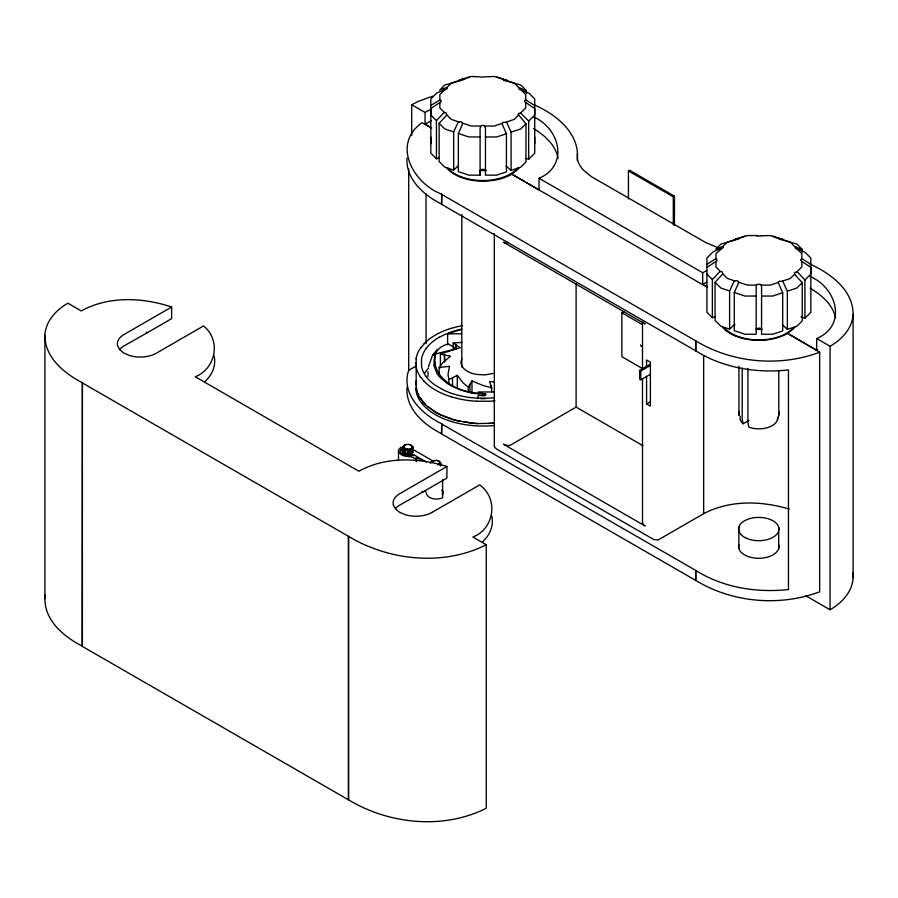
<?xml version="1.0" encoding="UTF-8"?>
<svg xmlns="http://www.w3.org/2000/svg" width="898" height="898" viewBox="0 0 898 898"><rect width="100%" height="100%" fill="white"/><g stroke="black" fill="none" stroke-linecap="round" stroke-linejoin="round"><path stroke-width="1.35" d="M404.291 445.655L402.697 446.632L402.697 452.053L404.302 452.558L403.539 452.906L403.539 449.09L404.291 448.124L409.028 449.326L411.003 448.663L412.148 446.777L413.08 447.305M402.697 451.122L402.697 450.448M403.269 452.637L402.697 447.608L404.774 445.06M411.452 448.293L412.193 449.135L412.193 452.951L410.7 453.782L410.004 448.966L410.24 453.928L407.625 453.849M408.152 454.253L407.916 449.303M409.028 444.409L413.08 446.632L413.08 452.053L411.711 452.446M430.299 463.188L431.691 461.145L436.888 460.348M430.838 143.601L430.838 137.125M439.032 157.947L436.45 158.811L430.838 153.199L430.838 98.937L436.899 92.864L446.239 89.261A3.244 1.875 0 0 0 446.8 88.947L447.159 88.543A2.615 1.504 0 0 0 447.327 88.094L446.632 87.443L439.593 90.17L444.757 85.007L462.302 80.169A2.571 1.482 0 0 0 462.818 79.821L471.282 76.465L481.519 76.925A2.615 1.515 0 0 0 482.26 77.082A3.042 1.762 0 0 0 483.304 77.082A2.615 1.515 0 0 0 484.056 76.925L494.293 76.465L507.213 80.483L496.706 76.97M440.694 466.04L440.694 463.188L439.762 462.661L439.043 464.109L439.818 465.029M440.918 100.946A3.042 1.762 0 0 1 440.918 101.553A2.615 1.515 0 0 1 440.649 101.979L439.852 102.507L439.852 107.895L444.51 112.553L445.666 112.778A2.559 1.482 0 0 1 446.261 113.081L446.519 115.112A3.929 2.806 -48.4 0 1 446.025 115.943L439.133 123.307L439.133 161.494L444.757 167.118L453.692 170.092L457.553 166.388A2.571 1.482 0 0 1 458.485 165.849M440.694 463.188L438.617 460.977M447.619 344.787L447.619 333.809L459.406 330.037A62.153 35.886 0 0 1 461.673 329.521M478.163 398.611L478.174 395.176C490.634 397.444 485.605 392.37 478.174 393.313M453.692 170.092L453.692 131.905L457.868 122.858L460.001 121.724A2.615 1.504 0 0 1 460.775 121.814L461.471 122.027A3.233 1.875 0 0 1 462.021 122.353L462.29 124.8L458.35 133.454L458.35 171.653L468.868 175.155L480.093 175.155L480.149 170.553L481.519 169.486A2.615 1.515 0 0 1 482.26 169.329A3.042 1.762 0 0 1 483.304 169.329A2.615 1.515 0 0 1 484.056 169.486L485.47 170.856M480.093 175.155L480.093 127.943L481.519 125.574A2.615 1.515 0 0 1 482.26 125.417A3.042 1.762 0 0 1 483.304 125.417A2.615 1.515 0 0 1 484.056 125.574L485.47 127.943L485.47 175.155L496.706 175.155L506.427 171.911L506.427 133.723L502.588 124.979A4.535 4.063 40.8 0 1 502.352 124.047L502.757 122.678A2.571 1.482 0 0 1 503.262 122.341L506.45 122.375A3.929 3.48 42.4 0 1 507.056 123.149L511.085 132.163L511.085 170.362L520.818 167.118L525.981 161.954L525.981 123.767L518.247 114.405M524.645 100.946A3.042 1.762 0 0 0 524.645 101.553A2.615 1.515 0 0 0 524.915 101.979L525.723 102.507L525.723 107.895L520.672 112.946L519.336 113.238A3.244 1.875 0 0 0 518.775 113.563L518.404 113.956A2.615 1.504 0 0 0 518.247 114.405M524.645 100.958A2.615 1.515 0 0 1 524.915 100.531L525.723 99.992L525.723 94.604L521.053 89.946L519.908 89.721A2.571 1.482 0 0 1 519.302 89.43L519.044 87.78A3.929 0.786 32.4 0 1 519.583 87.925M534.737 143.601L534.737 137.125M526.127 158.385L528.664 159.26L534.737 153.199L534.737 98.937L529.124 93.313L522.434 90.642M738.953 411.542L738.953 415.19L738.953 366.339M777.466 419.692L778.802 415.19L778.802 411.542M406.951 158.239C405.716 179.566 424.283 195.45 441.715 204.172L441.715 194.181C413.349 183.518 391.236 144.286 422.082 122.689L431.68 128.234M406.951 387.824C405.716 409.151 424.283 425.046 441.704 433.756L441.704 423.766C422.262 414.573 400.598 393.807 408.702 370.302L408.702 168.88M427.942 371.716L428.088 376.666M398.476 460.607L398.51 450.066L400.777 447.226L402.102 447.99L402.102 449.157L400.227 451.301L400.407 453.019M760.146 284.453L761.28 285.126L761.571 286.574L761.571 334.247L772.796 334.247L782.686 330.947L782.686 292.759L778.678 283.633A4.535 4.041 42.2 0 1 778.465 282.713L778.847 281.557A2.559 1.482 0 0 1 779.352 281.209L782.764 281.276L787.344 291.21L787.344 329.398L796.908 326.21L802.24 320.878L802.24 282.69L795.639 275.529M488.501 423.373L494.338 423.227L476.49 423.62L457.351 420.859L440.424 414.999L427.179 406.558L418.749 396.265L416.167 388.8L416.167 358.796M415.853 384.995L416.167 381.19M715.021 316.848L712.372 317.735L712.372 279.547L719.219 272.262A4.535 3.21 -48.7 0 1 719.983 271.645L721.756 271.656A2.571 1.482 0 0 1 722.351 271.948L722.621 273.856A3.918 2.739 -48.8 0 1 722.104 274.687L715.066 282.241L715.066 320.429L720.847 326.21L729.614 329.128L729.614 290.941L733.958 281.523L736.091 280.591A2.615 1.504 0 0 1 736.865 280.692L737.561 280.906A3.244 1.875 0 0 1 738.122 281.22L738.38 283.454L734.272 292.49L734.272 330.677L744.958 334.247L756.183 334.247L756.183 286.574L756.475 285.126L757.609 284.453A2.627 1.515 0 0 1 758.35 284.296A3.053 1.762 0 0 1 759.405 284.296A2.627 1.515 0 0 1 760.123 284.453M577.324 153.603L577.324 160.607M756.183 329.723L757.609 328.354A2.627 1.515 0 0 1 758.35 328.197A3.053 1.762 0 0 1 759.405 328.197A2.627 1.515 0 0 1 760.123 328.354M44.9 335.201C44.698 357.438 64.241 373.433 82.392 382.705L82.392 646.19C64.241 636.929 44.698 620.933 44.9 598.697L44.9 335.201C45.618 321.114 56.215 309.889 67.911 303.232L81.28 310.944C108.669 295.779 142.67 297.328 171.641 307.015L171.641 318.655L147.418 332.642L146.509 332.462M44.9 598.697L45.428 594.779M853.1 314.278C852.382 328.365 841.785 339.601 830.078 346.258L830.044 609.764C841.763 603.119 852.382 591.872 853.1 577.762L853.1 314.278C853.089 289.728 830.201 273.183 809.94 264.046M434.531 357.426L435.856 352.241M434.531 357.483C433.577 376.374 452.626 388.935 469.306 391.943M456.027 349.041L456.027 344.933L460.247 347.683L456.498 348.727L448.057 343.889C436.271 347.706 433.678 353.756 434.913 364.768M576.101 283.656L576.101 407.108L510.232 445.296L507.235 445.576L503.497 444.252L645.134 526.026L643.035 524.342L642.553 522.838M428.436 366.811L432.185 356.068M789.14 509.054C761.47 500.747 729.748 499.849 703.673 513.678L658.212 539.911L653.991 539.664L496.785 449.168L494.742 447.451L494.416 445.846M434.565 357.236L433.846 365.183L436.664 372.838M795.617 246.86A3.918 0.819 33.3 0 0 795.112 246.748L795.404 248.297A2.559 1.482 0 0 0 795.998 248.589L797.772 249.274A4.535 0.92 32.8 0 0 798.524 249.633L805.046 252.248L810.827 258.029L810.827 312.279L804.922 318.195L801.016 316.837M435.99 351.881L437.315 349.659L433.296 354.272M461.875 358.773C459.484 363.005 462.189 368.057 465.961 370.391A21.799 12.583 0 0 0 476.524 374.432L484.987 374.893L493.114 373.445M403.539 452.906L404.998 453.748L405.705 448.944M407.804 449.314L407.625 454.253L406.491 454.253L405.458 453.905L405.84 449.022M442.478 495L443.084 492.845L442.074 490.645M744.958 236.062L735.395 239.25L739.29 238.217L738.908 238.688A2.559 1.482 0 0 1 738.392 239.036L720.847 244.099L715.852 249.105L722.115 246.636A4.063 0.819 -32.6 0 1 722.71 246.445L727.447 242.191L735.922 239.373M468.285 392.617L468.285 387.128L471.978 380.976L483.45 385.646L491.7 387.723L491.7 391.831M433.532 354.441L432.769 355.417L433.779 354.059M439.167 374.376L439.167 367.518L442.759 362.747L450.538 356.147L444.499 354.979L444.499 361.838M420.971 347.739L423.789 344.304M439.852 102.507L430.838 108.523L430.838 115L436.45 120.624L436.45 158.811M436.45 120.624L443.129 113.518A4.546 3.154 -48.3 0 1 443.904 112.924L444.51 112.553M706.928 267.391L716.739 260.858A2.627 1.515 0 0 0 717.008 260.431A3.053 1.762 0 0 0 717.008 259.825A2.627 1.515 0 0 0 716.739 259.399L714.898 259.264L706.928 264.293M204.845 381.661C211.917 375.319 216.44 365.407 214.106 355.889M482.473 541.943C489.545 535.601 494.068 525.689 491.734 516.182M403.269 448.82L404.302 448.158M444.903 89.564L439.852 94.604L439.852 99.992L440.649 100.52A2.615 1.515 0 0 1 440.918 100.958M447.081 87.375L451.346 83.099L459.428 80.416M518.494 115.168L514.217 119.4L506.146 122.094M525.981 123.767L520.818 128.93L511.085 132.163M528.664 159.26L528.664 121.073L534.737 115L534.737 108.523L525.801 102.597M412.193 449.135L410.7 449.965M412.463 452.682L413.08 447.608L412.148 446.991M439.055 464.143L437.797 464.85M440.694 464.154L440.087 464.76L439.245 463.952M723.26 246.378L723.418 246.961A2.615 1.504 0 0 1 723.26 247.41L722.89 247.814A3.244 1.875 0 0 1 722.329 248.14L715.942 253.696L715.942 258.871M804.922 318.195L804.922 280.008L797.94 272.464L795.426 272.105A3.233 1.875 0 0 0 794.865 272.431L794.494 272.835A2.615 1.504 0 0 0 794.337 273.284L794.685 274.115L790.307 278.492L782.573 281.063M796.986 271.802L801.813 266.987L801.813 261.374L801.016 260.858A2.615 1.515 0 0 1 800.747 260.431A3.053 1.762 0 0 1 800.747 259.825A2.615 1.515 0 0 1 801.016 259.41L802.857 259.264L810.827 264.293M802.24 282.69L796.908 288.022L787.344 291.21M804.922 280.008L810.827 274.092L810.827 267.391L801.813 261.374M404.998 453.748L405.784 453.367L405.458 453.905M729.614 329.128L733.655 325.256A2.571 1.482 0 0 1 734.575 324.717L735.047 324.593M458.71 121.892L451.346 119.4L446.688 114.742M403.629 451.38L402.697 451.425M403.629 446.991L404.134 448.023M402.102 447.99C395.85 453.647 409.308 458.115 413.507 454.579L426.359 461.999M411.711 135.576L411.711 104.752L418.131 101.429L432.746 96.142M444.499 354.979L444.633 361.748M430.95 127.482L425.057 124.081L425.057 112.463L431.107 109.219M425.057 124.081L431.107 120.848M707.489 287.147L702.707 284.385L702.707 272.756L706.704 270.567M702.707 284.385L706.704 282.197M430.838 105.414L439.852 99.992M402.697 447.305L403.662 446.8M721.229 248.409L713.158 251.788L706.928 258.029L706.928 312.279L712.372 317.735M442.209 493.563L443.096 491.992L442.13 489.702M408.702 370.302L415.606 366.216M171.641 307.015L124.025 334.505A22.854 13.189 0 0 0 117.627 345.91L119.827 349.827L124.025 353.172L129.817 355.597A22.854 13.189 0 0 0 156.364 353.172L203.509 325.952C221.323 340.005 215.98 368.64 195.259 376.756L358.908 471.237C385.534 456.409 418.502 457.654 446.901 466.477L446.901 478.118L423.149 491.823L422.228 491.655M147.418 332.642L124.025 345.921A22.877 13.212 0 0 0 119.827 349.266M82.178 382.817L348.604 536.409L348.604 799.894L82.178 646.313L82.392 382.705M441.502 194.294L695.849 340.903L695.849 350.894L441.502 204.284L441.715 194.181M628.432 198.918L628.432 170.912L629.577 170.261L674.454 196.168L674.454 225.566M628.432 170.912L673.309 196.83L674.454 196.168M642.07 368.348L621.865 356.686L621.865 312.762L623.773 311.673M441.502 423.878L695.849 570.488L695.849 580.49L441.502 433.88L441.704 423.766M416.335 461.55L416.448 457.306L416.448 461.482M420.814 459.967L416.335 457.374M446.901 466.477L399.756 493.698A22.854 13.189 0 0 0 393.358 505.091L395.558 509.02L399.756 512.365L405.548 514.79A22.854 13.189 0 0 0 432.095 512.365M423.149 491.823L399.756 505.114A22.877 13.212 0 0 0 395.558 508.448M650.343 374.286L640.779 379.809L639.634 379.158L639.634 370.369L650.399 364.161M639.634 370.369L640.779 371.031L650.343 365.508M432.095 512.365L479.7 484.875C498.704 498.513 494.596 528.63 472.887 537.038L486.256 544.76L486.256 808.245C443.399 829.92 389.16 824.241 348.604 799.894M646.571 376.442L646.571 403.898L650.13 401.844M740.3 416.29A18.813 10.866 0 0 0 742.118 422.913L743.151 423.755L748.999 420.387M830.044 346.269L816.686 338.557L816.686 350.186L817.73 349.659M518.999 168.094A40.354 23.292 0 0 1 511.568 173.999L539.047 189.893L539.047 178.264C569.399 165.355 559.634 128.122 533.558 116.92M816.686 338.557C847.757 325.267 836.622 287.506 810.131 276.539M486.256 544.76C443.399 566.436 389.16 560.745 348.604 536.409M468.285 387.128L463.054 382.896L457.306 375.364L448.899 379.54L448.899 383.659M802.363 252.282L802.363 249.554L796.908 244.099L781.664 239.654A2.615 1.504 0 0 1 780.89 239.553L780.194 239.339A3.244 1.875 0 0 1 779.632 239.025L770.383 235.557L760.146 235.792A2.627 1.515 0 0 1 759.405 235.95A3.042 1.762 0 0 1 758.35 235.95A2.627 1.515 0 0 1 757.631 235.792M440.413 367.765L440.413 354.048L456.498 348.727L435.429 353.969M409.926 453.389L410.7 453.782M756.206 235.646L757.609 235.792M695.849 580.49C732.341 602.715 779.722 606.79 819.672 591.816L819.672 352.229L787.31 333.192A40.354 23.292 0 0 0 794.73 327.299M511.523 174.01L707.175 287.281M819.672 352.229C779.722 367.203 732.341 363.129 695.849 340.903M404.302 445.509L403.55 445.767L406.749 444.409M468.868 76.97L459.136 80.214L463.222 79.136M502.364 123.352L494.293 126.034L484.965 126.034M506.427 133.723L496.706 136.967L485.47 136.967M739.222 238.273L747.372 235.557L757.036 235.557M778.443 282.443L770.383 285.126L761.28 285.126M782.686 292.759L772.796 296.048L761.571 296.048M410.24 450.111L408.152 450.437M434.351 460.315L432.376 460.977L431.231 462.661M405.425 444.836L405.043 444.925M526.43 93.358L526.43 90.631L520.818 85.007L505.574 80.775A2.615 1.515 0 0 1 504.799 80.685L504.104 80.472A3.244 1.875 0 0 1 503.542 80.147L503.048 79.451M456.027 344.933L456.162 349.019M439.167 367.518L449.471 366.283L448.046 374.365L448.899 379.54M453.187 348.469L453.187 342.991L462.133 342.396M485.504 398.678L480.621 398.678M480.61 126.034L471.282 126.034L462.537 123.127M480.093 136.967L468.868 136.967L458.35 133.454M756.475 285.126L747.372 285.126L738.639 282.219M756.183 296.048L744.958 296.048L734.272 292.49M447.619 333.809L461.449 333.809M494.36 391.955L478.174 391.999L478.174 393.38L474.627 392.931M477.669 423.373L472.483 423.373L463.267 421.645M406.491 444.431L409.275 444.431M407.625 450.437L405.458 450.089M412.339 451.122L413.08 451.122M412.339 451.425L413.08 451.425M476.49 401.226L489.668 401.226A67.339 38.872 0 0 0 494.899 400.811M760.718 235.557L761.549 235.646M485.683 394.368L475.637 393.481A54.307 31.351 0 0 1 465.983 391.506L462.908 390.608A55.249 31.901 0 0 1 454.309 387.296A55.541 32.059 0 0 1 446.901 383.12L440.929 378.249A55.541 32.059 0 0 1 436.787 372.928M485.683 394.02L483.045 393.751M439.111 461.449L439.863 461.707L436.641 460.315M494.023 381.987L489.522 381.594L491.7 387.723M474.122 392.853L469.946 392.089M460.517 421.128L452.48 419.624L435.463 412.485L427.684 406.3M146.509 332.249L147.418 332.417M422.228 491.442L423.149 491.61M507.235 243.571L503.497 242.236L645.134 324.01L642.744 321.911M440.413 354.048L444.633 354.89M525.723 99.992L534.737 105.414M410.813 444.948L410.408 444.858M438.404 460.854L438.022 460.764M505.978 165.95L511.085 170.362M451.391 396.826L457.351 398.454M411.61 448.068L412.463 448.865M506.82 80.64L514.217 83.099L518.876 87.768M772.796 236.062L783.135 239.519L779.195 238.486M782.506 239.598L790.307 242.191L794.876 246.77M453.692 131.905L444.757 128.93L439.133 123.307M734.508 280.838L727.447 278.492L722.677 273.722M729.614 290.941L720.847 288.022L715.066 282.241M404.998 449.932L403.539 449.09M519.56 87.903L526.43 90.631M795.65 246.894L802.363 249.554M716.503 247.017L705.828 242.628L591.221 176.536L583.498 170.227A53.891 31.116 0 0 1 577.414 158.62C579.367 132.691 555.682 114.203 534.209 104.864M760.146 328.354L761.571 329.723M411.565 452.727L412.193 452.951M520.672 112.946L528.664 121.073M469.901 384.434L469.901 392.662M439.335 461.673L439.762 462.661M412.71 449.337L433.577 461.314M411.711 104.752L425.057 112.463M539.047 178.264L702.707 272.756M787.265 333.203L816.686 350.186M621.865 312.762L642.07 324.436M646.571 403.898L650.388 406.109L650.388 362.175L646.571 359.963L646.571 366.833M576.101 407.108L642.8 445.621M805.809 595.767L830.044 609.764M410.756 454.175L413.507 455.746L413.507 454.579M416.638 459.574L413.192 457.587A5.377 3.109 0 0 0 409.724 456.79L404.01 455.937A11.584 6.69 0 0 1 400.564 454.141L398.476 450.897M782.966 325.143L787.344 329.398M796.908 248.802L801.813 253.696L801.813 258.871M440.694 463.503L439.762 462.885M810.131 288.168C821.356 294.836 832.648 304.343 835.544 317.69M533.558 128.549C544.693 135.261 555.716 145.072 558.118 158.463M695.849 350.894C723.115 368.068 756.756 373.4 788.466 369.954L788.466 589.548C756.756 592.994 723.115 587.662 695.849 570.488M453.187 342.991L456.162 344.899M425.63 404.672L423.104 402.663L420.141 397.399M720.376 271.421L715.942 266.987L715.942 261.374M706.928 274.092L712.372 279.547M411.003 445.06L412.148 446.777M420.971 377.452L423.789 380.898M418.85 395.098L416.605 391.113L416.605 387.734M794.719 274.193L795.033 274.743A4.063 2.885 48.6 0 0 795.639 275.529M743.151 423.755L742.208 419.692L742.208 368.045M415.853 362.601L416.167 366.406M852.887 572.464L853.1 577.762M778.802 370.526L778.802 415.19M778.689 527.227L778.689 548.454M747.933 368.55L747.933 422.992L748.887 427.066L750.335 427.673A18.88 10.899 0 0 0 767.42 427.673A18.813 10.866 0 0 0 777.679 417.424M738.852 527.227L738.852 548.454M703.662 355.619L703.673 513.678M695.647 341.027L695.647 351.017M695.647 570.612L695.647 580.602M673.309 196.83L673.309 224.826M642.497 322.55L642.497 368.854M642.497 378.664L642.497 523.164M640.779 371.031L640.779 379.809M494.327 233.592L494.327 446.194M490.791 385.197L490.802 387.936M471.978 380.976L471.978 393.313M461.796 214.442L461.796 367.035M457.306 375.364L457.306 387.712M452.513 377.744L452.547 386.039M442.613 479.7L442.613 497.728C437.292 500.377 427.28 499.322 426.056 492.486A5.377 3.109 0 0 0 424.675 490.566M426.011 193.878L426.079 343.564M348.402 536.521L348.402 800.017M411.744 452.222A3.895 2.256 0 0 1 407.883 454.826A3.895 2.256 0 0 1 404.033 452.222M408.837 453.647A2.088 1.201 0 0 1 406.94 453.647M406.412 453.423A2.088 1.201 0 0 1 406.031 453.12M411.8 451.93A4.041 2.335 0 0 1 408.298 454.848A4.041 2.335 0 0 1 403.876 452.39M405.043 454.657A4.041 2.335 0 0 1 403.999 453.613M793.619 327.624A38.996 22.506 0 0 1 758.877 339.915A38.996 22.506 0 0 1 724.136 327.624M762.133 329.285A20.822 12.022 0 0 1 755.622 329.285M517.529 168.263A38.996 22.517 0 0 1 482.787 180.554A38.996 22.517 0 0 1 448.046 168.263M486.413 170.463A21.518 12.426 0 0 1 479.678 170.463M522.513 90.72A4.546 0.999 33.5 0 1 521.727 90.361M493.53 425.573A67.227 38.816 0 0 1 415.785 387.914M787.265 333.528A40.331 23.292 0 0 1 722.823 327.624M476.423 401.226A67.339 38.872 0 0 1 457.295 398.454M451.301 396.826A67.339 38.872 0 0 1 423.665 380.864M420.825 377.407A67.339 38.872 0 0 1 416.032 366.362M416.032 358.717A67.339 38.872 0 0 1 420.825 347.661M423.665 344.203A67.339 38.872 0 0 1 451.301 328.253M428.526 368.158A62.052 35.819 0 0 0 425.921 371.323A62.153 35.886 0 0 0 424.496 373.512M493.956 397.758A62.153 35.886 0 0 1 489.152 398.14L477.018 398.14A62.153 35.886 0 0 1 459.406 395.591A62.052 35.819 0 0 1 443.837 390.203L435.261 385.253A62.052 35.819 0 0 1 425.877 376.24M439.335 337.345A62.052 35.819 0 0 1 459.406 329.6A62.153 35.886 0 0 1 461.673 329.083M425.877 348.783A62.052 35.819 0 0 1 439.29 337.188M451.391 328.365A67.429 38.928 0 0 1 462.302 325.682M425.921 376.262A62.153 35.886 0 0 1 421.51 366.103L421.51 359.099A62.153 35.886 0 0 1 425.921 348.839M511.534 174.335A40.331 23.292 0 0 1 447.081 168.42M778.689 544.805A20.171 11.64 0 0 1 758.765 558.275A20.171 11.64 0 0 1 738.852 544.805M641.273 345.932L640.543 345.281L641.273 345.932M746.081 538.104A20.171 11.64 0 0 0 778.689 530.875A20.171 11.64 0 0 0 751.547 518.18A20.171 11.64 0 0 0 746.081 538.104"/></g></svg>
